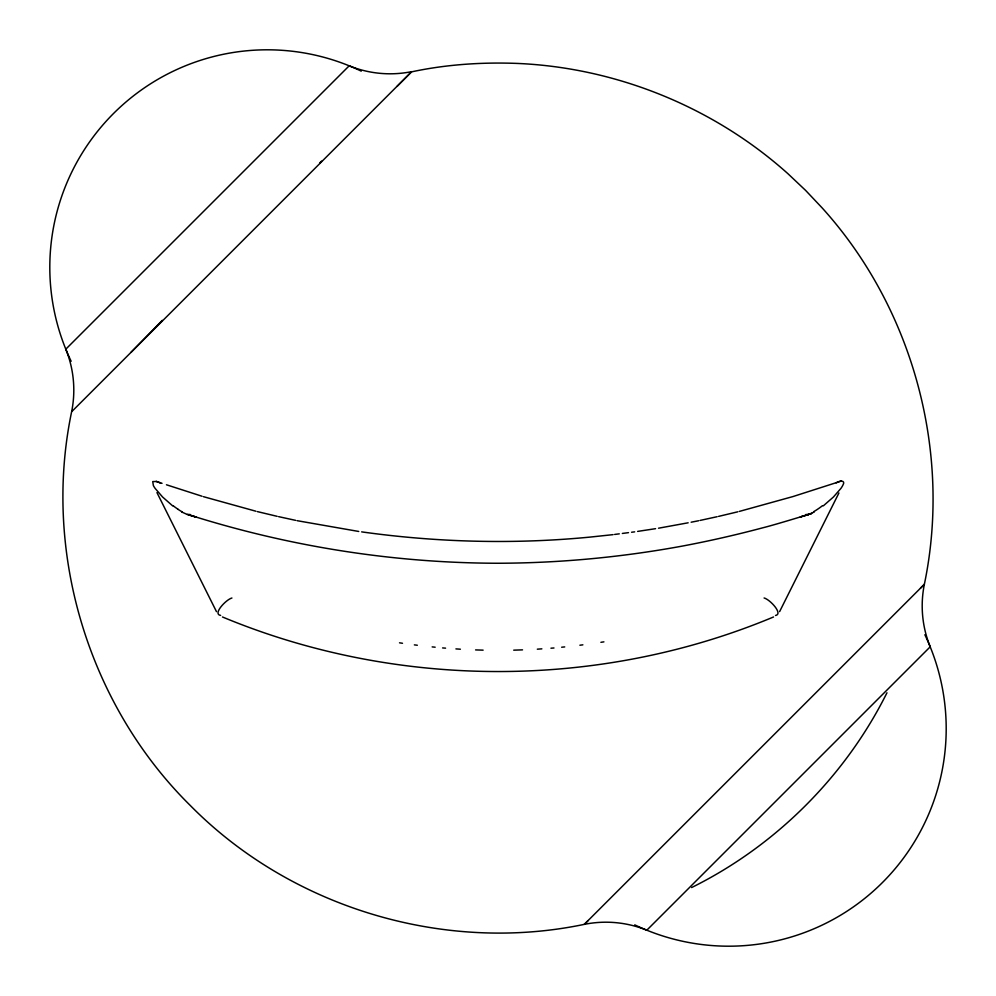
<?xml version="1.0" encoding="UTF-8"?>
<svg xmlns="http://www.w3.org/2000/svg" width="996" height="996" viewBox="0 0 996 996"><rect width="100%" height="100%" fill="white"/><g stroke="black" fill="none" stroke-linecap="round" stroke-linejoin="round"><path stroke-width="1.49" d="M779.607 611.619L838.918 492.995M886.963 692.78C845.168 776.581 775.511 846.027 691.585 887.561M397.043 86.415C401.861 81.572 406.729 76.767 411.497 71.874C446.295 64.416 482.413 62.038 518.057 63.458C617.171 67.865 714.144 107.518 787.998 173.765L805.602 190.398L822.235 208.002C912.909 308.237 951.927 451.985 924.363 584.303A108.751 108.751 0 0 0 930.202 646.815L646.815 930.202A108.751 108.751 0 0 0 584.303 924.363C444.004 953.757 291.081 907.655 190.398 805.602C88.345 704.919 42.243 551.996 71.637 411.697A108.751 108.751 0 0 0 65.798 349.185L349.185 65.798A108.751 108.751 0 0 0 411.697 71.637L71.874 411.497M588.113 920.541L584.303 924.363L924.363 584.303L920.528 588.113M823.306 505.868L833.428 497.004L840.91 488.414A45.243 18.289 -22.9 0 0 842.666 485.587C846.177 480.084 840.114 480.259 836.179 482.873M814.193 512.006L808.914 514.397L805.727 514.546M190.273 514.521L187.049 514.397L181.758 512.006M773.543 616.972C599.082 689.867 396.943 689.581 222.457 616.972M841.371 481.031L792.978 496.556L739.318 511.421M808.702 514.459L800.261 516.986C835.731 505.98 778.922 523.846 762.799 527.793C736.044 534.927 709.04 541.077 681.824 546.182C621.031 557.324 559.242 563.126 497.427 563.25C392.835 563.001 288.367 546.381 188.692 514.733L196.137 517.111L187.248 514.446M220.626 615.404C212.297 614.208 226.03 599.505 231.919 598.011M718.589 516.389L737.824 511.807M700.088 520.422L717.17 516.7M688.149 522.8L658.53 528.204M691.149 522.215L698.669 520.734M637.639 531.403L655.567 528.677M600.899 642.308L603.912 641.86M614.657 534.441L619.275 533.844M622.351 533.445L628.501 532.648M631.576 532.25L634.651 531.852M579.884 645.221L582.872 644.835M613.125 534.64L590.043 537.093C514.048 544.439 437.256 542.447 361.66 531.876M561.657 647.213L564.72 646.914M537.33 649.18L541.861 648.844M550.95 648.197L553.975 647.985M522.514 649.865L513.724 650.164M483.11 650.151L475.59 649.915M442.598 647.935L445.561 648.147M455.931 648.894L460.376 649.205M432.164 646.902L435.152 647.201M414.361 644.873L417.324 645.234M399.521 642.818L402.496 643.267M358.747 531.466L297.045 520.671M278.619 516.65L295.625 520.36M764.094 597.974C770.12 599.542 783.491 614.096 775.511 615.478M257.341 511.595L277.199 516.339M255.897 511.222L203.421 496.668M156.658 481.504L152.724 481.578L153.384 485.6A45.318 18.314 22.8 0 0 155.152 488.426L162.585 497.004L172.657 505.868M202.014 496.232L166.457 484.778M156.135 481.342L162.037 483.309M156.882 481.578L158.912 482.413M159.273 482.587L160.642 483.284M156.957 492.597L216.493 611.669M130.962 352.397A239.214 0.685 -45.5 0 1 162.286 320.363M319.878 162.771A239.214 0.697 -44.5 0 1 321.559 161.128M71.139 361.249A217.501 217.501 0 0 1 361.249 71.139M924.861 634.751A217.501 217.501 0 0 1 634.751 924.861M177.861 509.155A46.501 17.218 25.3 0 1 173.204 505.794M182.044 511.807A29.183 11.217 24.8 0 1 177.798 509.168M822.372 505.781A37.437 13.869 -25.3 0 1 813.67 511.707"/></g></svg>
